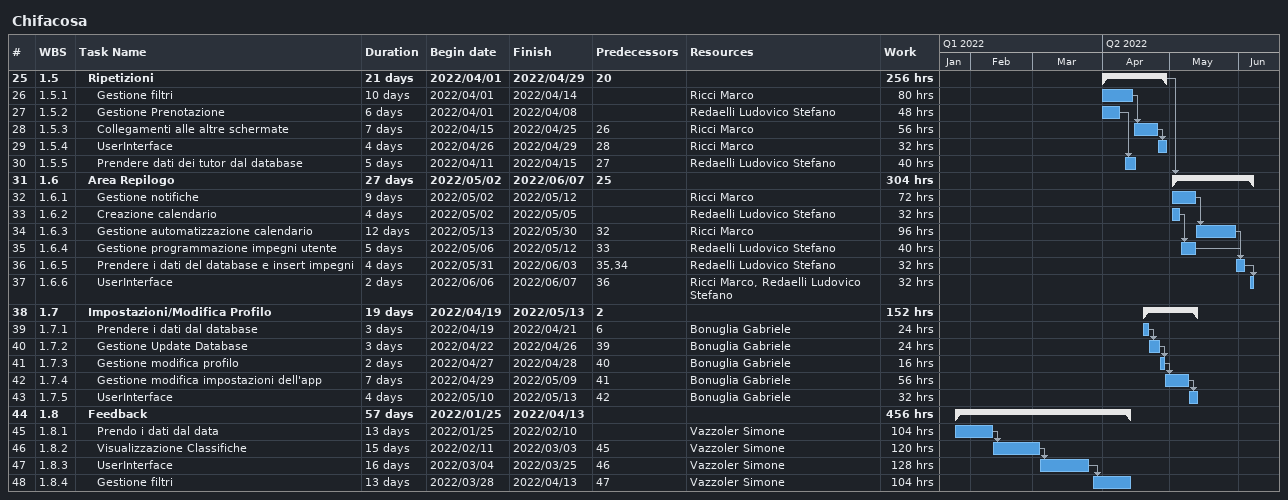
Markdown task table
Chifacosa

| ID | WBS | Task | Duration | Start | Finish | Predecessors | Resources | Work (h) |
|---|---|---|---|---|---|---|---|---|
| 25 | 1.5 | **Ripetizioni** | 21d | 2022-04-01 | 2022-04-29 | 20 |  | 256 |
| 26 | 1.5.1 | Gestione filtri | 10d | 2022-04-01 | 2022-04-14 |  | Ricci Marco | 80 |
| 27 | 1.5.2 | Gestione Prenotazione | 6d | 2022-04-01 | 2022-04-08 |  | Redaelli Ludovico Stefano | 48 |
| 28 | 1.5.3 | Collegamenti alle altre schermate | 7d | 2022-04-15 | 2022-04-25 | 26 | Ricci Marco | 56 |
| 29 | 1.5.4 | UserInterface | 4d | 2022-04-26 | 2022-04-29 | 28 | Ricci Marco | 32 |
| 30 | 1.5.5 | Prendere dati dei tutor dal database | 5d | 2022-04-11 | 2022-04-15 | 27 | Redaelli Ludovico Stefano | 40 |
| 31 | 1.6 | **Area Repilogo** | 27d | 2022-05-02 | 2022-06-07 | 25 |  | 304 |
| 32 | 1.6.1 | Gestione notifiche | 9d | 2022-05-02 | 2022-05-12 |  | Ricci Marco | 72 |
| 33 | 1.6.2 | Creazione calendario | 4d | 2022-05-02 | 2022-05-05 |  | Redaelli Ludovico Stefano | 32 |
| 34 | 1.6.3 | Gestione automatizzazione calendario | 12d | 2022-05-13 | 2022-05-30 | 32 | Ricci Marco | 96 |
| 35 | 1.6.4 | Gestione programmazione impegni utente | 5d | 2022-05-06 | 2022-05-12 | 33 | Redaelli Ludovico Stefano | 40 |
| 36 | 1.6.5 | Prendere i dati del database e insert impegni | 4d | 2022-05-31 | 2022-06-03 | 35, 34 | Redaelli Ludovico Stefano | 32 |
| 37 | 1.6.6 | UserInterface | 2d | 2022-06-06 | 2022-06-07 | 36 | Ricci Marco, Redaelli Ludovico Stefano | 32 |
| 38 | 1.7 | **Impostazioni/Modifica Profilo** | 19d | 2022-04-19 | 2022-05-13 | 2 |  | 152 |
| 39 | 1.7.1 | Prendere i dati dal database | 3d | 2022-04-19 | 2022-04-21 | 6 | Bonuglia Gabriele | 24 |
| 40 | 1.7.2 | Gestione Update Database | 3d | 2022-04-22 | 2022-04-26 | 39 | Bonuglia Gabriele | 24 |
| 41 | 1.7.3 | Gestione modifica profilo | 2d | 2022-04-27 | 2022-04-28 | 40 | Bonuglia Gabriele | 16 |
| 42 | 1.7.4 | Gestione modifica impostazioni dell'app | 7d | 2022-04-29 | 2022-05-09 | 41 | Bonuglia Gabriele | 56 |
| 43 | 1.7.5 | UserInterface | 4d | 2022-05-10 | 2022-05-13 | 42 | Bonuglia Gabriele | 32 |
| 44 | 1.8 | **Feedback** | 57d | 2022-01-25 | 2022-04-13 |  |  | 456 |
| 45 | 1.8.1 | Prendo i dati dal data | 13d | 2022-01-25 | 2022-02-10 |  | Vazzoler Simone | 104 |
| 46 | 1.8.2 | Visualizzazione Classifiche | 15d | 2022-02-11 | 2022-03-03 | 45 | Vazzoler Simone | 120 |
| 47 | 1.8.3 | UserInterface | 16d | 2022-03-04 | 2022-03-25 | 46 | Vazzoler Simone | 128 |
| 48 | 1.8.4 | Gestione filtri | 13d | 2022-03-28 | 2022-04-13 | 47 | Vazzoler Simone | 104 |
